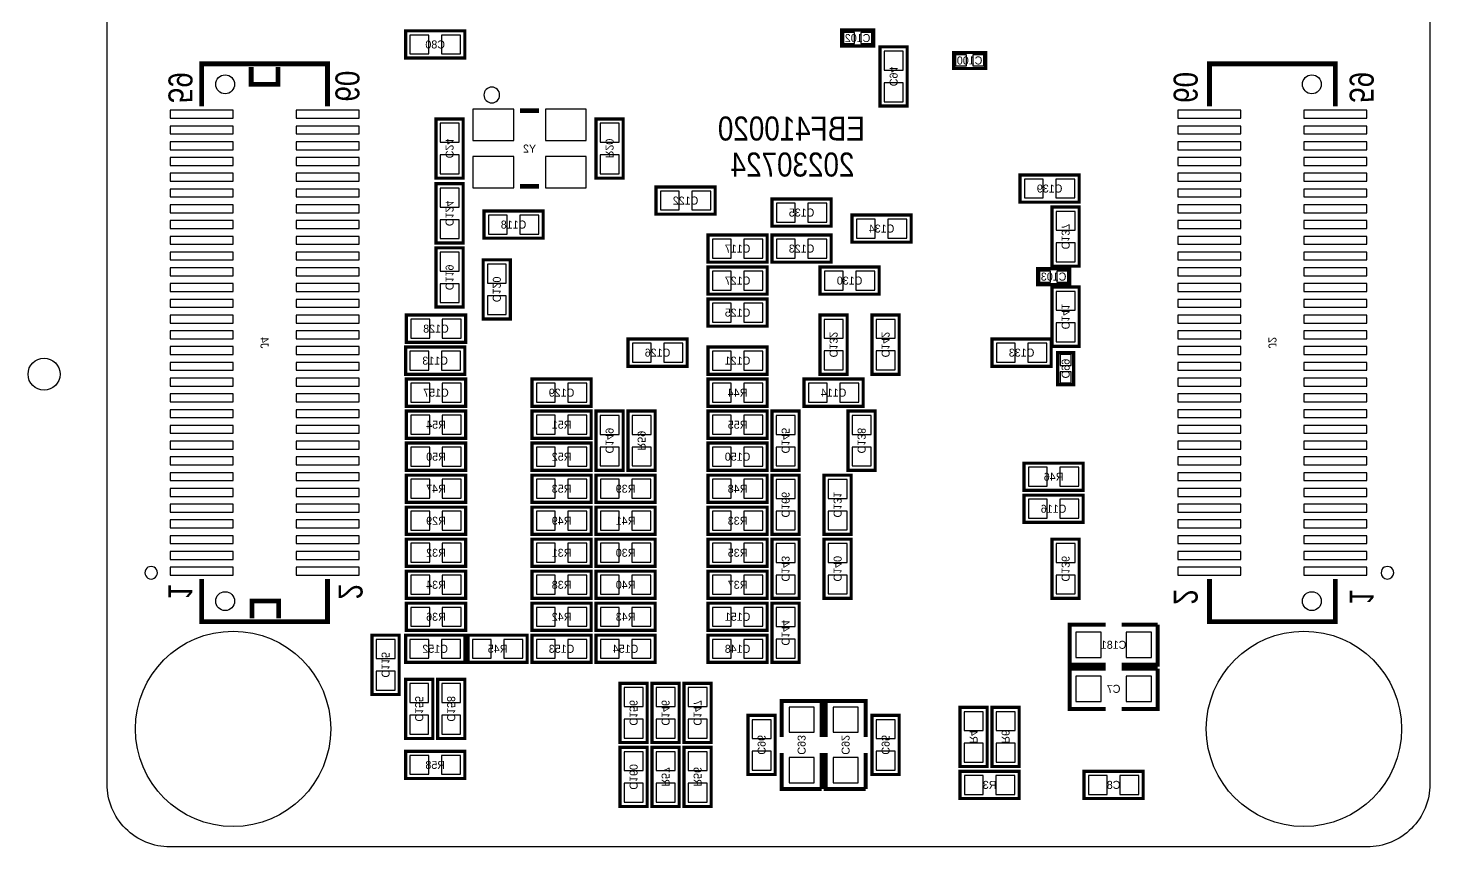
# Model space of a CAD drawing. Extents: x 2.5 to 91.5, y 4 to 102.5.
# Drawn here: x 2.49 to 47, y 4 to 29.98 of the extents above; entities that cross this region are included whole.
import ezdxf
from ezdxf.enums import TextEntityAlignment as Align

# ---------------------------------------------------------------- set-up
doc = ezdxf.new("R2010")
doc.units = 0
for name, color, linetype in [('BG_OUTLINE', 92, 'CONTINUOUS'), ('BG_SILKSCREEN_BOTTOM', 52, 'CONTINUOUS'), ('PG_SILKSCREEN_BOTTOM', 150, 'CONTINUOUS'), ('PIN_BOTTOM', 253, 'CONTINUOUS'), ('RD_SILKSCREEN_BOTTOM', 150, 'CONTINUOUS')]:
    doc.layers.add(name, color=color, linetype=linetype)

msp = doc.modelspace()

# ---------------------------------------------------------------- linework, layer by layer
at = {"layer": 'BG_OUTLINE'}
msp.add_lwpolyline([(4.99999, 5.999988), (4.99999, 57.999884, -0.414214), (6.999986, 59.99988), (44.99991, 59.99988, -0.414214), (46.999906, 57.999884), (46.999906, 5.999988, -0.414214), (44.99991, 3.999992), (6.999986, 3.999992, -0.414214)], format="xyb", close=True, dxfattribs=at)
at = {"layer": 'PG_SILKSCREEN_BOTTOM'}
for points, const_width in [([(16.3576, 29.8958), (14.478, 29.8958), (14.478, 29.0322), (16.3576, 29.0322), (16.3576, 29.8958)], 0.1016), ([(29.337, 29.4132), (28.321, 29.4132), (28.321, 29.9212), (29.337, 29.9212), (29.337, 29.4132)], 0.1016), ([(29.5402, 29.3878), (29.5402, 27.5082), (30.4038, 27.5082), (30.4038, 29.3878), (29.5402, 29.3878)], 0.1016), ([(31.877, 29.21), (32.893, 29.21), (32.893, 28.702), (31.877, 28.702), (31.877, 29.21)], 0.1016), ([(11.999976, 27.49997), (11.999976, 28.849955), (7.999984, 28.849955), (7.999984, 27.49997)], 0.150012), ([(10.424973, 28.749955), (10.424973, 28.199969), (9.574987, 28.199969), (9.574987, 28.749955)], 0.150012), ([(39.99992, 27.49997), (39.99992, 28.849955), (43.999912, 28.849955), (43.999912, 27.49997)], 0.150012), ([(16.3068, 25.2222), (16.3068, 27.1018), (15.4432, 27.1018), (15.4432, 25.2222), (16.3068, 25.2222)], 0.1016), ([(18.115001, 27.361998), (18.714999, 27.361998)], 0.150012), ([(20.5232, 27.1018), (20.5232, 25.2222), (21.3868, 25.2222), (21.3868, 27.1018), (20.5232, 27.1018)], 0.1016), ([(33.9852, 24.4602), (35.8648, 24.4602), (35.8648, 25.3238), (33.9852, 25.3238), (33.9852, 24.4602)], 0.1016), ([(15.4432, 25.0444), (15.4432, 23.1648), (16.3068, 23.1648), (16.3068, 25.0444), (15.4432, 25.0444)], 0.1016), ([(18.115001, 24.962002), (18.714999, 24.962002)], 0.150012), ([(22.4282, 24.0792), (24.3078, 24.0792), (24.3078, 24.9428), (22.4282, 24.9428), (22.4282, 24.0792)], 0.1016), ([(27.9908, 24.5618), (26.1112, 24.5618), (26.1112, 23.6982), (27.9908, 23.6982), (27.9908, 24.5618)], 0.1016), ([(16.9672, 23.3172), (18.8468, 23.3172), (18.8468, 24.1808), (16.9672, 24.1808), (16.9672, 23.3172)], 0.1016), ([(28.6512, 23.1902), (30.5308, 23.1902), (30.5308, 24.0538), (28.6512, 24.0538), (28.6512, 23.1902)], 0.1016), ([(35.8648, 22.4282), (35.8648, 24.3078), (35.0012, 24.3078), (35.0012, 22.4282), (35.8648, 22.4282)], 0.1016), ([(24.0792, 22.5552), (25.9588, 22.5552), (25.9588, 23.4188), (24.0792, 23.4188), (24.0792, 22.5552)], 0.1016), ([(27.9908, 23.4188), (26.1112, 23.4188), (26.1112, 22.5552), (27.9908, 22.5552), (27.9908, 23.4188)], 0.1016), ([(15.4432, 23.0124), (15.4432, 21.1328), (16.3068, 21.1328), (16.3068, 23.0124), (15.4432, 23.0124)], 0.1016), ([(16.9418, 22.6314), (16.9418, 20.7518), (17.8054, 20.7518), (17.8054, 22.6314), (16.9418, 22.6314)], 0.1016), ([(24.0792, 21.5392), (25.9588, 21.5392), (25.9588, 22.4028), (24.0792, 22.4028), (24.0792, 21.5392)], 0.1016), ([(29.5148, 22.4028), (27.6352, 22.4028), (27.6352, 21.5392), (29.5148, 21.5392), (29.5148, 22.4028)], 0.1016), ([(35.56, 21.844), (34.544, 21.844), (34.544, 22.352), (35.56, 22.352), (35.56, 21.844)], 0.1016), ([(35.0012, 21.7678), (35.0012, 19.8882), (35.8648, 19.8882), (35.8648, 21.7678), (35.0012, 21.7678)], 0.1016), ([(24.0792, 20.5232), (25.9588, 20.5232), (25.9588, 21.3868), (24.0792, 21.3868), (24.0792, 20.5232)], 0.1016), ([(16.383, 20.8788), (14.5034, 20.8788), (14.5034, 20.0152), (16.383, 20.0152), (16.383, 20.8788)], 0.1016), ([(27.6352, 20.8788), (27.6352, 18.9992), (28.4988, 18.9992), (28.4988, 20.8788), (27.6352, 20.8788)], 0.1016), ([(30.1498, 18.9992), (30.1498, 20.8788), (29.2862, 20.8788), (29.2862, 18.9992), (30.1498, 18.9992)], 0.1016), ([(21.5392, 19.2532), (23.4188, 19.2532), (23.4188, 20.1168), (21.5392, 20.1168), (21.5392, 19.2532)], 0.1016), ([(33.0962, 19.2532), (34.9758, 19.2532), (34.9758, 20.1168), (33.0962, 20.1168), (33.0962, 19.2532)], 0.1016), ([(16.3576, 19.8628), (14.478, 19.8628), (14.478, 18.9992), (16.3576, 18.9992), (16.3576, 19.8628)], 0.1016), ([(24.0792, 18.9992), (25.9588, 18.9992), (25.9588, 19.8628), (24.0792, 19.8628), (24.0792, 18.9992)], 0.1016), ([(35.179, 18.669), (35.179, 19.685), (35.687, 19.685), (35.687, 18.669), (35.179, 18.669)], 0.1016), ([(14.5034, 17.9832), (16.383, 17.9832), (16.383, 18.8468), (14.5034, 18.8468), (14.5034, 17.9832)], 0.1016), ([(18.4912, 17.9832), (20.3708, 17.9832), (20.3708, 18.8468), (18.4912, 18.8468), (18.4912, 17.9832)], 0.1016), ([(24.0792, 17.9832), (25.9588, 17.9832), (25.9588, 18.8468), (24.0792, 18.8468), (24.0792, 17.9832)], 0.1016), ([(27.1272, 17.9832), (29.0068, 17.9832), (29.0068, 18.8468), (27.1272, 18.8468), (27.1272, 17.9832)], 0.1016), ([(14.5034, 16.9672), (16.383, 16.9672), (16.383, 17.8308), (14.5034, 17.8308), (14.5034, 16.9672)], 0.1016), ([(20.3708, 17.8308), (18.4912, 17.8308), (18.4912, 16.9672), (20.3708, 16.9672), (20.3708, 17.8308)], 0.1016), ([(21.3868, 15.9512), (21.3868, 17.8308), (20.5232, 17.8308), (20.5232, 15.9512), (21.3868, 15.9512)], 0.1016), ([(21.5392, 17.8308), (21.5392, 15.9512), (22.4028, 15.9512), (22.4028, 17.8308), (21.5392, 17.8308)], 0.1016), ([(25.9588, 17.8308), (24.0792, 17.8308), (24.0792, 16.9672), (25.9588, 16.9672), (25.9588, 17.8308)], 0.1016), ([(26.9748, 15.9512), (26.9748, 17.8308), (26.1112, 17.8308), (26.1112, 15.9512), (26.9748, 15.9512)], 0.1016), ([(29.3878, 15.9512), (29.3878, 17.8308), (28.5242, 17.8308), (28.5242, 15.9512), (29.3878, 15.9512)], 0.1016), ([(14.5034, 15.9512), (16.383, 15.9512), (16.383, 16.8148), (14.5034, 16.8148), (14.5034, 15.9512)], 0.1016), ([(20.3708, 16.8148), (18.4912, 16.8148), (18.4912, 15.9512), (20.3708, 15.9512), (20.3708, 16.8148)], 0.1016), ([(25.9588, 16.8148), (24.0792, 16.8148), (24.0792, 15.9512), (25.9588, 15.9512), (25.9588, 16.8148)], 0.1016), ([(34.1122, 15.3162), (35.9918, 15.3162), (35.9918, 16.1798), (34.1122, 16.1798), (34.1122, 15.3162)], 0.1016), ([(14.5034, 14.9352), (16.383, 14.9352), (16.383, 15.7988), (14.5034, 15.7988), (14.5034, 14.9352)], 0.1016), ([(20.3708, 15.7988), (18.4912, 15.7988), (18.4912, 14.9352), (20.3708, 14.9352), (20.3708, 15.7988)], 0.1016), ([(20.5232, 14.9352), (22.4028, 14.9352), (22.4028, 15.7988), (20.5232, 15.7988), (20.5232, 14.9352)], 0.1016), ([(25.9588, 15.7988), (24.0792, 15.7988), (24.0792, 14.9352), (25.9588, 14.9352), (25.9588, 15.7988)], 0.1016), ([(26.9748, 13.9192), (26.9748, 15.7988), (26.1112, 15.7988), (26.1112, 13.9192), (26.9748, 13.9192)], 0.1016), ([(28.6258, 13.9192), (28.6258, 15.7988), (27.7622, 15.7988), (27.7622, 13.9192), (28.6258, 13.9192)], 0.1016), ([(34.1122, 14.3002), (35.9918, 14.3002), (35.9918, 15.1638), (34.1122, 15.1638), (34.1122, 14.3002)], 0.1016), ([(14.5034, 13.9192), (16.383, 13.9192), (16.383, 14.7828), (14.5034, 14.7828), (14.5034, 13.9192)], 0.1016), ([(20.3708, 14.7828), (18.4912, 14.7828), (18.4912, 13.9192), (20.3708, 13.9192), (20.3708, 14.7828)], 0.1016), ([(20.5232, 13.9192), (22.4028, 13.9192), (22.4028, 14.7828), (20.5232, 14.7828), (20.5232, 13.9192)], 0.1016), ([(25.9588, 14.7828), (24.0792, 14.7828), (24.0792, 13.9192), (25.9588, 13.9192), (25.9588, 14.7828)], 0.1016), ([(14.5034, 12.9032), (16.383, 12.9032), (16.383, 13.7668), (14.5034, 13.7668), (14.5034, 12.9032)], 0.1016), ([(20.3708, 13.7668), (18.4912, 13.7668), (18.4912, 12.9032), (20.3708, 12.9032), (20.3708, 13.7668)], 0.1016), ([(20.5232, 12.9032), (22.4028, 12.9032), (22.4028, 13.7668), (20.5232, 13.7668), (20.5232, 12.9032)], 0.1016), ([(25.9588, 13.7668), (24.0792, 13.7668), (24.0792, 12.9032), (25.9588, 12.9032), (25.9588, 13.7668)], 0.1016), ([(26.1112, 13.7668), (26.1112, 11.8872), (26.9748, 11.8872), (26.9748, 13.7668), (26.1112, 13.7668)], 0.1016), ([(28.6258, 11.8872), (28.6258, 13.7668), (27.7622, 13.7668), (27.7622, 11.8872), (28.6258, 11.8872)], 0.1016), ([(35.8648, 11.8872), (35.8648, 13.7668), (35.0012, 13.7668), (35.0012, 11.8872), (35.8648, 11.8872)], 0.1016), ([(11.999976, 12.49995), (11.999976, 11.149965), (7.999984, 11.149965), (7.999984, 12.49995)], 0.150012), ([(14.5034, 11.8872), (16.383, 11.8872), (16.383, 12.7508), (14.5034, 12.7508), (14.5034, 11.8872)], 0.1016), ([(20.3708, 12.7508), (18.4912, 12.7508), (18.4912, 11.8872), (20.3708, 11.8872), (20.3708, 12.7508)], 0.1016), ([(20.5232, 11.8872), (22.4028, 11.8872), (22.4028, 12.7508), (20.5232, 12.7508), (20.5232, 11.8872)], 0.1016), ([(25.9588, 12.7508), (24.0792, 12.7508), (24.0792, 11.8872), (25.9588, 11.8872), (25.9588, 12.7508)], 0.1016), ([(39.99992, 12.49995), (39.99992, 11.149965), (43.999912, 11.149965), (43.999912, 12.49995)], 0.150012), ([(10.449992, 11.249965), (10.449992, 11.799951), (9.599981, 11.799951), (9.599981, 11.249965)], 0.150012), ([(14.5034, 10.8712), (16.383, 10.8712), (16.383, 11.7348), (14.5034, 11.7348), (14.5034, 10.8712)], 0.1016), ([(20.3708, 11.7348), (18.4912, 11.7348), (18.4912, 10.8712), (20.3708, 10.8712), (20.3708, 11.7348)], 0.1016), ([(20.5232, 10.8712), (22.4028, 10.8712), (22.4028, 11.7348), (20.5232, 11.7348), (20.5232, 10.8712)], 0.1016), ([(25.9588, 11.7348), (24.0792, 11.7348), (24.0792, 10.8712), (25.9588, 10.8712), (25.9588, 11.7348)], 0.1016), ([(26.1112, 11.7348), (26.1112, 9.8552), (26.9748, 9.8552), (26.9748, 11.7348), (26.1112, 11.7348)], 0.1016), ([(13.4112, 10.7188), (13.4112, 8.8392), (14.2748, 8.8392), (14.2748, 10.7188), (13.4112, 10.7188)], 0.1016), ([(14.478, 9.8552), (16.3576, 9.8552), (16.3576, 10.7188), (14.478, 10.7188), (14.478, 9.8552)], 0.1016), ([(16.4592, 9.8552), (18.3388, 9.8552), (18.3388, 10.7188), (16.4592, 10.7188), (16.4592, 9.8552)], 0.1016), ([(20.3708, 10.7188), (18.4912, 10.7188), (18.4912, 9.8552), (20.3708, 9.8552), (20.3708, 10.7188)], 0.1016), ([(20.5232, 9.8552), (22.4028, 9.8552), (22.4028, 10.7188), (20.5232, 10.7188), (20.5232, 9.8552)], 0.1016), ([(25.9588, 10.7188), (24.0792, 10.7188), (24.0792, 9.8552), (25.9588, 9.8552), (25.9588, 10.7188)], 0.1016), ([(36.703, 11.049), (35.56, 11.049), (35.56, 9.779), (36.703, 9.779)], 0.127), ([(37.211, 9.779), (38.354, 9.779), (38.354, 11.049)], 0.127), ([(38.354, 11.049), (37.211, 11.049)], 0.127), ([(14.478, 9.3218), (14.478, 7.4422), (15.3416, 7.4422), (15.3416, 9.3218), (14.478, 9.3218)], 0.1016), ([(15.494, 9.3218), (15.494, 7.4422), (16.3576, 7.4422), (16.3576, 9.3218), (15.494, 9.3218)], 0.1016), ([(36.703, 9.652), (35.56, 9.652), (35.56, 8.382), (36.703, 8.382)], 0.127), ([(37.211, 8.382), (38.354, 8.382), (38.354, 9.652)], 0.127), ([(38.354, 9.652), (37.211, 9.652)], 0.127), ([(21.2852, 9.1948), (21.2852, 7.3152), (22.1488, 7.3152), (22.1488, 9.1948), (21.2852, 9.1948)], 0.1016), ([(22.3012, 9.1948), (22.3012, 7.3152), (23.1648, 7.3152), (23.1648, 9.1948), (22.3012, 9.1948)], 0.1016), ([(23.3172, 9.1948), (23.3172, 7.3152), (24.1808, 7.3152), (24.1808, 9.1948), (23.3172, 9.1948)], 0.1016), ([(27.686, 7.493), (27.686, 8.636), (26.416, 8.636), (26.416, 7.493)], 0.127), ([(29.083, 7.493), (29.083, 8.636), (27.813, 8.636), (27.813, 7.493)], 0.127), ([(32.0802, 8.4328), (32.0802, 6.5532), (32.9438, 6.5532), (32.9438, 8.4328), (32.0802, 8.4328)], 0.1016), ([(33.9598, 6.5532), (33.9598, 8.4328), (33.0962, 8.4328), (33.0962, 6.5532), (33.9598, 6.5532)], 0.1016), ([(26.2128, 6.2992), (26.2128, 8.1788), (25.3492, 8.1788), (25.3492, 6.2992), (26.2128, 6.2992)], 0.1016), ([(30.1498, 6.2992), (30.1498, 8.1788), (29.2862, 8.1788), (29.2862, 6.2992), (30.1498, 6.2992)], 0.1016), ([(22.1488, 5.2832), (22.1488, 7.1628), (21.2852, 7.1628), (21.2852, 5.2832), (22.1488, 5.2832)], 0.1016), ([(23.1648, 5.2832), (23.1648, 7.1628), (22.3012, 7.1628), (22.3012, 5.2832), (23.1648, 5.2832)], 0.1016), ([(23.3172, 7.1628), (23.3172, 5.2832), (24.1808, 5.2832), (24.1808, 7.1628), (23.3172, 7.1628)], 0.1016), ([(16.3576, 7.0358), (14.478, 7.0358), (14.478, 6.1722), (16.3576, 6.1722), (16.3576, 7.0358)], 0.1016), ([(26.416, 6.985), (26.416, 5.842), (27.686, 5.842)], 0.127), ([(27.686, 5.842), (27.686, 6.985)], 0.127), ([(27.813, 6.985), (27.813, 5.842), (29.083, 5.842)], 0.127), ([(29.083, 5.842), (29.083, 6.985)], 0.127), ([(33.9598, 6.4008), (32.0802, 6.4008), (32.0802, 5.5372), (33.9598, 5.5372), (33.9598, 6.4008)], 0.1016), ([(37.8968, 6.4008), (36.0172, 6.4008), (36.0172, 5.5372), (37.8968, 5.5372), (37.8968, 6.4008)], 0.1016)]:
    msp.add_lwpolyline(points, dxfattribs=dict(at, const_width=const_width))
for points in [[(17.464989, 27.861997, 1), (16.965011, 27.862003, 1)], [(6.599961, 12.699949, 1), (6.199999, 12.699971, 1)], [(45.849921, 12.699949, 1), (45.449911, 12.699971, 1)]]:
    msp.add_lwpolyline(points, format="xyb", close=True, dxfattribs=at)
at = {"layer": 'PIN_BOTTOM'}
for points in [[(28.728924, 29.492194), (28.728924, 29.842206), (28.378912, 29.842206), (28.378912, 29.492194)], [(29.279088, 29.492194), (29.279088, 29.842206), (28.929076, 29.842206), (28.929076, 29.492194)], [(15.217623, 29.164305), (15.217623, 29.763695), (14.618233, 29.763695), (14.618233, 29.164305)], [(16.217367, 29.164305), (16.217367, 29.763695), (15.617977, 29.763695), (15.617977, 29.164305)], [(30.271695, 29.247567), (29.672305, 29.247567), (29.672305, 28.648177), (30.271695, 28.648177)], [(31.934912, 29.131006), (31.934912, 28.780994), (32.284924, 28.780994), (32.284924, 29.131006)], [(32.485076, 29.131006), (32.485076, 28.780994), (32.835088, 28.780994), (32.835088, 29.131006)], [(30.271695, 28.247823), (29.672305, 28.247823), (29.672305, 27.648433), (30.271695, 27.648433)], [(6.999986, 27.124952), (8.999982, 27.124952), (8.999982, 27.374964), (6.999986, 27.374964)], [(10.999978, 27.124952), (12.999974, 27.124952), (12.999974, 27.374964), (10.999978, 27.374964)], [(16.614991, 27.41201), (16.614991, 26.412012), (17.914988, 26.412012), (17.914988, 27.41201)], [(18.915012, 27.41201), (18.915012, 26.412012), (20.215009, 26.412012), (20.215009, 27.41201)], [(40.999918, 27.374964), (38.999922, 27.374964), (38.999922, 27.124952), (40.999918, 27.124952)], [(44.99991, 27.374964), (42.999914, 27.374964), (42.999914, 27.124952), (44.99991, 27.124952)], [(6.999986, 26.624953), (8.999982, 26.624953), (8.999982, 26.874965), (6.999986, 26.874965)], [(10.999978, 26.624953), (12.999974, 26.624953), (12.999974, 26.874965), (10.999978, 26.874965)], [(15.575305, 26.362177), (16.174695, 26.362177), (16.174695, 26.961567), (15.575305, 26.961567)], [(21.254695, 26.961567), (20.655305, 26.961567), (20.655305, 26.362177), (21.254695, 26.362177)], [(40.999918, 26.874965), (38.999922, 26.874965), (38.999922, 26.624953), (40.999918, 26.624953)], [(44.99991, 26.874965), (42.999914, 26.874965), (42.999914, 26.624953), (44.99991, 26.624953)], [(6.999986, 26.124954), (8.999982, 26.124954), (8.999982, 26.374966), (6.999986, 26.374966)], [(10.999978, 26.124954), (12.999974, 26.124954), (12.999974, 26.374966), (10.999978, 26.374966)], [(40.999918, 26.374966), (38.999922, 26.374966), (38.999922, 26.124954), (40.999918, 26.124954)], [(44.99991, 26.374966), (42.999914, 26.374966), (42.999914, 26.124954), (44.99991, 26.124954)], [(6.999986, 25.624955), (8.999982, 25.624955), (8.999982, 25.874967), (6.999986, 25.874967)], [(10.999978, 25.624955), (12.999974, 25.624955), (12.999974, 25.874967), (10.999978, 25.874967)], [(15.575305, 25.362433), (16.174695, 25.362433), (16.174695, 25.961823), (15.575305, 25.961823)], [(16.614991, 25.911988), (16.614991, 24.91199), (17.914988, 24.91199), (17.914988, 25.911988)], [(18.915012, 25.911988), (18.915012, 24.91199), (20.215009, 24.91199), (20.215009, 25.911988)], [(21.254695, 25.961823), (20.655305, 25.961823), (20.655305, 25.362433), (21.254695, 25.362433)], [(40.999918, 25.874967), (38.999922, 25.874967), (38.999922, 25.624955), (40.999918, 25.624955)], [(44.99991, 25.874967), (42.999914, 25.874967), (42.999914, 25.624955), (44.99991, 25.624955)], [(6.999986, 25.124956), (8.999982, 25.124956), (8.999982, 25.374968), (6.999986, 25.374968)], [(10.999978, 25.124956), (12.999974, 25.124956), (12.999974, 25.374968), (10.999978, 25.374968)], [(40.999918, 25.374968), (38.999922, 25.374968), (38.999922, 25.124956), (40.999918, 25.124956)], [(44.99991, 25.374968), (42.999914, 25.374968), (42.999914, 25.124956), (44.99991, 25.124956)], [(34.125433, 25.191695), (34.125433, 24.592305), (34.724823, 24.592305), (34.724823, 25.191695)], [(35.125177, 25.191695), (35.125177, 24.592305), (35.724567, 24.592305), (35.724567, 25.191695)], [(6.999986, 24.624957), (8.999982, 24.624957), (8.999982, 24.874969), (6.999986, 24.874969)], [(10.999978, 24.624957), (12.999974, 24.624957), (12.999974, 24.874969), (10.999978, 24.874969)], [(16.174695, 24.904167), (15.575305, 24.904167), (15.575305, 24.304777), (16.174695, 24.304777)], [(22.568433, 24.810695), (22.568433, 24.211305), (23.167823, 24.211305), (23.167823, 24.810695)], [(23.568177, 24.810695), (23.568177, 24.211305), (24.167567, 24.211305), (24.167567, 24.810695)], [(40.999918, 24.874969), (38.999922, 24.874969), (38.999922, 24.624957), (40.999918, 24.624957)], [(44.99991, 24.874969), (42.999914, 24.874969), (42.999914, 24.624957), (44.99991, 24.624957)], [(6.999986, 24.124958), (8.999982, 24.124958), (8.999982, 24.37497), (6.999986, 24.37497)], [(10.999978, 24.124958), (12.999974, 24.124958), (12.999974, 24.37497), (10.999978, 24.37497)], [(17.107433, 24.048695), (17.107433, 23.449305), (17.706823, 23.449305), (17.706823, 24.048695)], [(18.107177, 24.048695), (18.107177, 23.449305), (18.706567, 23.449305), (18.706567, 24.048695)], [(26.850823, 23.830305), (26.850823, 24.429695), (26.251433, 24.429695), (26.251433, 23.830305)], [(27.850567, 23.830305), (27.850567, 24.429695), (27.251177, 24.429695), (27.251177, 23.830305)], [(35.133305, 23.568177), (35.732695, 23.568177), (35.732695, 24.167567), (35.133305, 24.167567)], [(40.999918, 24.37497), (38.999922, 24.37497), (38.999922, 24.124958), (40.999918, 24.124958)], [(44.99991, 24.37497), (42.999914, 24.37497), (42.999914, 24.124958), (44.99991, 24.124958)], [(6.999986, 23.624959), (8.999982, 23.624959), (8.999982, 23.874971), (6.999986, 23.874971)], [(10.999978, 23.624959), (12.999974, 23.624959), (12.999974, 23.874971), (10.999978, 23.874971)], [(16.174695, 23.904423), (15.575305, 23.904423), (15.575305, 23.305033), (16.174695, 23.305033)], [(28.791433, 23.921695), (28.791433, 23.322305), (29.390823, 23.322305), (29.390823, 23.921695)], [(29.791177, 23.921695), (29.791177, 23.322305), (30.390567, 23.322305), (30.390567, 23.921695)], [(40.999918, 23.874971), (38.999922, 23.874971), (38.999922, 23.624959), (40.999918, 23.624959)], [(44.99991, 23.874971), (42.999914, 23.874971), (42.999914, 23.624959), (44.99991, 23.624959)], [(6.999986, 23.12496), (8.999982, 23.12496), (8.999982, 23.374972), (6.999986, 23.374972)], [(10.999978, 23.12496), (12.999974, 23.12496), (12.999974, 23.374972), (10.999978, 23.374972)], [(24.219433, 23.286695), (24.219433, 22.687305), (24.818823, 22.687305), (24.818823, 23.286695)], [(25.219177, 23.286695), (25.219177, 22.687305), (25.818567, 22.687305), (25.818567, 23.286695)], [(26.850823, 22.687305), (26.850823, 23.286695), (26.251433, 23.286695), (26.251433, 22.687305)], [(27.850567, 22.687305), (27.850567, 23.286695), (27.251177, 23.286695), (27.251177, 22.687305)], [(35.133305, 22.568433), (35.732695, 22.568433), (35.732695, 23.167823), (35.133305, 23.167823)], [(40.999918, 23.374972), (38.999922, 23.374972), (38.999922, 23.12496), (40.999918, 23.12496)], [(44.99991, 23.374972), (42.999914, 23.374972), (42.999914, 23.12496), (44.99991, 23.12496)], [(6.999986, 22.624961), (8.999982, 22.624961), (8.999982, 22.874973), (6.999986, 22.874973)], [(10.999978, 22.624961), (12.999974, 22.624961), (12.999974, 22.874973), (10.999978, 22.874973)], [(16.174695, 22.872167), (15.575305, 22.872167), (15.575305, 22.272777), (16.174695, 22.272777)], [(40.999918, 22.874973), (38.999922, 22.874973), (38.999922, 22.624961), (40.999918, 22.624961)], [(44.99991, 22.874973), (42.999914, 22.874973), (42.999914, 22.624961), (44.99991, 22.624961)], [(6.999986, 22.124962), (8.999982, 22.124962), (8.999982, 22.374974), (6.999986, 22.374974)], [(10.999978, 22.124962), (12.999974, 22.124962), (12.999974, 22.374974), (10.999978, 22.374974)], [(17.673295, 22.491167), (17.073905, 22.491167), (17.073905, 21.891777), (17.673295, 21.891777)], [(24.219433, 22.270695), (24.219433, 21.671305), (24.818823, 21.671305), (24.818823, 22.270695)], [(25.219177, 22.270695), (25.219177, 21.671305), (25.818567, 21.671305), (25.818567, 22.270695)], [(28.374823, 21.671305), (28.374823, 22.270695), (27.775433, 22.270695), (27.775433, 21.671305)], [(29.374567, 21.671305), (29.374567, 22.270695), (28.775177, 22.270695), (28.775177, 21.671305)], [(34.951924, 21.922994), (34.951924, 22.273006), (34.601912, 22.273006), (34.601912, 21.922994)], [(35.502088, 21.922994), (35.502088, 22.273006), (35.152076, 22.273006), (35.152076, 21.922994)], [(40.999918, 22.374974), (38.999922, 22.374974), (38.999922, 22.124962), (40.999918, 22.124962)], [(44.99991, 22.374974), (42.999914, 22.374974), (42.999914, 22.124962), (44.99991, 22.124962)], [(6.999986, 21.624963), (8.999982, 21.624963), (8.999982, 21.874975), (6.999986, 21.874975)], [(10.999978, 21.624963), (12.999974, 21.624963), (12.999974, 21.874975), (10.999978, 21.874975)], [(16.174695, 21.872423), (15.575305, 21.872423), (15.575305, 21.273033), (16.174695, 21.273033)], [(40.999918, 21.874975), (38.999922, 21.874975), (38.999922, 21.624963), (40.999918, 21.624963)], [(44.99991, 21.874975), (42.999914, 21.874975), (42.999914, 21.624963), (44.99991, 21.624963)], [(6.999986, 21.124964), (8.999982, 21.124964), (8.999982, 21.374976), (6.999986, 21.374976)], [(10.999978, 21.124964), (12.999974, 21.124964), (12.999974, 21.374976), (10.999978, 21.374976)], [(17.673295, 21.491423), (17.073905, 21.491423), (17.073905, 20.892033), (17.673295, 20.892033)], [(35.732695, 21.627567), (35.133305, 21.627567), (35.133305, 21.028177), (35.732695, 21.028177)], [(40.999918, 21.374976), (38.999922, 21.374976), (38.999922, 21.124964), (40.999918, 21.124964)], [(44.99991, 21.374976), (42.999914, 21.374976), (42.999914, 21.124964), (44.99991, 21.124964)], [(24.219433, 21.254695), (24.219433, 20.655305), (24.818823, 20.655305), (24.818823, 21.254695)], [(25.219177, 21.254695), (25.219177, 20.655305), (25.818567, 20.655305), (25.818567, 21.254695)], [(6.999986, 20.624965), (8.999982, 20.624965), (8.999982, 20.874977), (6.999986, 20.874977)], [(10.999978, 20.624965), (12.999974, 20.624965), (12.999974, 20.874977), (10.999978, 20.874977)], [(15.243023, 20.147305), (15.243023, 20.746695), (14.643633, 20.746695), (14.643633, 20.147305)], [(16.242767, 20.147305), (16.242767, 20.746695), (15.643377, 20.746695), (15.643377, 20.147305)], [(28.366695, 20.738567), (27.767305, 20.738567), (27.767305, 20.139177), (28.366695, 20.139177)], [(29.418305, 20.139177), (30.017695, 20.139177), (30.017695, 20.738567), (29.418305, 20.738567)], [(35.732695, 20.627823), (35.133305, 20.627823), (35.133305, 20.028433), (35.732695, 20.028433)], [(40.999918, 20.874977), (38.999922, 20.874977), (38.999922, 20.624965), (40.999918, 20.624965)], [(44.99991, 20.874977), (42.999914, 20.874977), (42.999914, 20.624965), (44.99991, 20.624965)], [(6.999986, 20.124966), (8.999982, 20.124966), (8.999982, 20.374978), (6.999986, 20.374978)], [(10.999978, 20.124966), (12.999974, 20.124966), (12.999974, 20.374978), (10.999978, 20.374978)], [(40.999918, 20.374978), (38.999922, 20.374978), (38.999922, 20.124966), (40.999918, 20.124966)], [(44.99991, 20.374978), (42.999914, 20.374978), (42.999914, 20.124966), (44.99991, 20.124966)], [(6.999986, 19.624942), (8.999982, 19.624942), (8.999982, 19.874954), (6.999986, 19.874954)], [(10.999978, 19.624942), (12.999974, 19.624942), (12.999974, 19.874954), (10.999978, 19.874954)], [(15.217623, 19.131305), (15.217623, 19.730695), (14.618233, 19.730695), (14.618233, 19.131305)], [(16.217367, 19.131305), (16.217367, 19.730695), (15.617977, 19.730695), (15.617977, 19.131305)], [(21.679433, 19.984695), (21.679433, 19.385305), (22.278823, 19.385305), (22.278823, 19.984695)], [(22.679177, 19.984695), (22.679177, 19.385305), (23.278567, 19.385305), (23.278567, 19.984695)], [(24.219433, 19.730695), (24.219433, 19.131305), (24.818823, 19.131305), (24.818823, 19.730695)], [(25.219177, 19.730695), (25.219177, 19.131305), (25.818567, 19.131305), (25.818567, 19.730695)], [(28.366695, 19.738823), (27.767305, 19.738823), (27.767305, 19.139433), (28.366695, 19.139433)], [(29.418305, 19.139433), (30.017695, 19.139433), (30.017695, 19.738823), (29.418305, 19.738823)], [(33.236433, 19.984695), (33.236433, 19.385305), (33.835823, 19.385305), (33.835823, 19.984695)], [(34.236177, 19.984695), (34.236177, 19.385305), (34.835567, 19.385305), (34.835567, 19.984695)], [(35.257994, 19.277076), (35.608006, 19.277076), (35.608006, 19.627088), (35.257994, 19.627088)], [(40.999918, 19.874954), (38.999922, 19.874954), (38.999922, 19.624942), (40.999918, 19.624942)], [(44.99991, 19.874954), (42.999914, 19.874954), (42.999914, 19.624942), (44.99991, 19.624942)], [(6.999986, 19.124943), (8.999982, 19.124943), (8.999982, 19.374955), (6.999986, 19.374955)], [(10.999978, 19.124943), (12.999974, 19.124943), (12.999974, 19.374955), (10.999978, 19.374955)], [(40.999918, 19.374955), (38.999922, 19.374955), (38.999922, 19.124943), (40.999918, 19.124943)], [(44.99991, 19.374955), (42.999914, 19.374955), (42.999914, 19.124943), (44.99991, 19.124943)], [(6.999986, 18.624944), (8.999982, 18.624944), (8.999982, 18.874956), (6.999986, 18.874956)], [(10.999978, 18.624944), (12.999974, 18.624944), (12.999974, 18.874956), (10.999978, 18.874956)], [(14.643633, 18.714695), (14.643633, 18.115305), (15.243023, 18.115305), (15.243023, 18.714695)], [(15.643377, 18.714695), (15.643377, 18.115305), (16.242767, 18.115305), (16.242767, 18.714695)], [(18.631433, 18.714695), (18.631433, 18.115305), (19.230823, 18.115305), (19.230823, 18.714695)], [(19.631177, 18.714695), (19.631177, 18.115305), (20.230567, 18.115305), (20.230567, 18.714695)], [(24.219433, 18.714695), (24.219433, 18.115305), (24.818823, 18.115305), (24.818823, 18.714695)], [(25.219177, 18.714695), (25.219177, 18.115305), (25.818567, 18.115305), (25.818567, 18.714695)], [(27.267433, 18.714695), (27.267433, 18.115305), (27.866823, 18.115305), (27.866823, 18.714695)], [(28.267177, 18.714695), (28.267177, 18.115305), (28.866567, 18.115305), (28.866567, 18.714695)], [(35.257994, 18.726912), (35.608006, 18.726912), (35.608006, 19.076924), (35.257994, 19.076924)], [(40.999918, 18.874956), (38.999922, 18.874956), (38.999922, 18.624944), (40.999918, 18.624944)], [(44.99991, 18.874956), (42.999914, 18.874956), (42.999914, 18.624944), (44.99991, 18.624944)], [(6.999986, 18.124945), (8.999982, 18.124945), (8.999982, 18.374957), (6.999986, 18.374957)], [(10.999978, 18.124945), (12.999974, 18.124945), (12.999974, 18.374957), (10.999978, 18.374957)], [(40.999918, 18.374957), (38.999922, 18.374957), (38.999922, 18.124945), (40.999918, 18.124945)], [(44.99991, 18.374957), (42.999914, 18.374957), (42.999914, 18.124945), (44.99991, 18.124945)], [(6.999986, 17.624946), (8.999982, 17.624946), (8.999982, 17.874958), (6.999986, 17.874958)], [(10.999978, 17.624946), (12.999974, 17.624946), (12.999974, 17.874958), (10.999978, 17.874958)], [(40.999918, 17.874958), (38.999922, 17.874958), (38.999922, 17.624946), (40.999918, 17.624946)], [(44.99991, 17.874958), (42.999914, 17.874958), (42.999914, 17.624946), (44.99991, 17.624946)], [(6.999986, 17.124947), (8.999982, 17.124947), (8.999982, 17.374959), (6.999986, 17.374959)], [(10.999978, 17.124947), (12.999974, 17.124947), (12.999974, 17.374959), (10.999978, 17.374959)], [(14.643633, 17.698695), (14.643633, 17.099305), (15.243023, 17.099305), (15.243023, 17.698695)], [(15.643377, 17.698695), (15.643377, 17.099305), (16.242767, 17.099305), (16.242767, 17.698695)], [(19.230823, 17.099305), (19.230823, 17.698695), (18.631433, 17.698695), (18.631433, 17.099305)], [(20.230567, 17.099305), (20.230567, 17.698695), (19.631177, 17.698695), (19.631177, 17.099305)], [(20.655305, 17.091177), (21.254695, 17.091177), (21.254695, 17.690567), (20.655305, 17.690567)], [(22.270695, 17.690567), (21.671305, 17.690567), (21.671305, 17.091177), (22.270695, 17.091177)], [(24.818823, 17.099305), (24.818823, 17.698695), (24.219433, 17.698695), (24.219433, 17.099305)], [(25.818567, 17.099305), (25.818567, 17.698695), (25.219177, 17.698695), (25.219177, 17.099305)], [(26.243305, 17.091177), (26.842695, 17.091177), (26.842695, 17.690567), (26.243305, 17.690567)], [(28.656305, 17.091177), (29.255695, 17.091177), (29.255695, 17.690567), (28.656305, 17.690567)], [(40.999918, 17.374959), (38.999922, 17.374959), (38.999922, 17.124947), (40.999918, 17.124947)], [(44.99991, 17.374959), (42.999914, 17.374959), (42.999914, 17.124947), (44.99991, 17.124947)], [(6.999986, 16.624948), (8.999982, 16.624948), (8.999982, 16.87496), (6.999986, 16.87496)], [(10.999978, 16.624948), (12.999974, 16.624948), (12.999974, 16.87496), (10.999978, 16.87496)], [(14.643633, 16.682695), (14.643633, 16.083305), (15.243023, 16.083305), (15.243023, 16.682695)], [(15.643377, 16.682695), (15.643377, 16.083305), (16.242767, 16.083305), (16.242767, 16.682695)], [(19.230823, 16.083305), (19.230823, 16.682695), (18.631433, 16.682695), (18.631433, 16.083305)], [(20.230567, 16.083305), (20.230567, 16.682695), (19.631177, 16.682695), (19.631177, 16.083305)], [(20.655305, 16.091433), (21.254695, 16.091433), (21.254695, 16.690823), (20.655305, 16.690823)], [(22.270695, 16.690823), (21.671305, 16.690823), (21.671305, 16.091433), (22.270695, 16.091433)], [(24.818823, 16.083305), (24.818823, 16.682695), (24.219433, 16.682695), (24.219433, 16.083305)], [(25.818567, 16.083305), (25.818567, 16.682695), (25.219177, 16.682695), (25.219177, 16.083305)], [(26.243305, 16.091433), (26.842695, 16.091433), (26.842695, 16.690823), (26.243305, 16.690823)], [(28.656305, 16.091433), (29.255695, 16.091433), (29.255695, 16.690823), (28.656305, 16.690823)], [(40.999918, 16.87496), (38.999922, 16.87496), (38.999922, 16.624948), (40.999918, 16.624948)], [(44.99991, 16.87496), (42.999914, 16.87496), (42.999914, 16.624948), (44.99991, 16.624948)], [(6.999986, 16.124949), (8.999982, 16.124949), (8.999982, 16.374961), (6.999986, 16.374961)], [(10.999978, 16.124949), (12.999974, 16.124949), (12.999974, 16.374961), (10.999978, 16.374961)], [(34.252433, 16.047695), (34.252433, 15.448305), (34.851823, 15.448305), (34.851823, 16.047695)], [(35.252177, 16.047695), (35.252177, 15.448305), (35.851567, 15.448305), (35.851567, 16.047695)], [(40.999918, 16.374961), (38.999922, 16.374961), (38.999922, 16.124949), (40.999918, 16.124949)], [(44.99991, 16.374961), (42.999914, 16.374961), (42.999914, 16.124949), (44.99991, 16.124949)], [(6.999986, 15.62495), (8.999982, 15.62495), (8.999982, 15.874962), (6.999986, 15.874962)], [(10.999978, 15.62495), (12.999974, 15.62495), (12.999974, 15.874962), (10.999978, 15.874962)], [(14.643633, 15.666695), (14.643633, 15.067305), (15.243023, 15.067305), (15.243023, 15.666695)], [(15.643377, 15.666695), (15.643377, 15.067305), (16.242767, 15.067305), (16.242767, 15.666695)], [(19.230823, 15.067305), (19.230823, 15.666695), (18.631433, 15.666695), (18.631433, 15.067305)], [(20.230567, 15.067305), (20.230567, 15.666695), (19.631177, 15.666695), (19.631177, 15.067305)], [(20.663433, 15.666695), (20.663433, 15.067305), (21.262823, 15.067305), (21.262823, 15.666695)], [(21.663177, 15.666695), (21.663177, 15.067305), (22.262567, 15.067305), (22.262567, 15.666695)], [(24.818823, 15.067305), (24.818823, 15.666695), (24.219433, 15.666695), (24.219433, 15.067305)], [(25.818567, 15.067305), (25.818567, 15.666695), (25.219177, 15.666695), (25.219177, 15.067305)], [(26.243305, 15.059177), (26.842695, 15.059177), (26.842695, 15.658567), (26.243305, 15.658567)], [(27.894305, 15.059177), (28.493695, 15.059177), (28.493695, 15.658567), (27.894305, 15.658567)], [(40.999918, 15.874962), (38.999922, 15.874962), (38.999922, 15.62495), (40.999918, 15.62495)], [(44.99991, 15.874962), (42.999914, 15.874962), (42.999914, 15.62495), (44.99991, 15.62495)], [(6.999986, 15.124951), (8.999982, 15.124951), (8.999982, 15.374963), (6.999986, 15.374963)], [(10.999978, 15.124951), (12.999974, 15.124951), (12.999974, 15.374963), (10.999978, 15.374963)], [(40.999918, 15.374963), (38.999922, 15.374963), (38.999922, 15.124951), (40.999918, 15.124951)], [(44.99991, 15.374963), (42.999914, 15.374963), (42.999914, 15.124951), (44.99991, 15.124951)], [(6.999986, 14.624952), (8.999982, 14.624952), (8.999982, 14.874964), (6.999986, 14.874964)], [(10.999978, 14.624952), (12.999974, 14.624952), (12.999974, 14.874964), (10.999978, 14.874964)], [(34.252433, 15.031695), (34.252433, 14.432305), (34.851823, 14.432305), (34.851823, 15.031695)], [(35.252177, 15.031695), (35.252177, 14.432305), (35.851567, 14.432305), (35.851567, 15.031695)], [(40.999918, 14.874964), (38.999922, 14.874964), (38.999922, 14.624952), (40.999918, 14.624952)], [(44.99991, 14.874964), (42.999914, 14.874964), (42.999914, 14.624952), (44.99991, 14.624952)], [(6.999986, 14.124953), (8.999982, 14.124953), (8.999982, 14.374965), (6.999986, 14.374965)], [(10.999978, 14.124953), (12.999974, 14.124953), (12.999974, 14.374965), (10.999978, 14.374965)], [(14.643633, 14.650695), (14.643633, 14.051305), (15.243023, 14.051305), (15.243023, 14.650695)], [(15.643377, 14.650695), (15.643377, 14.051305), (16.242767, 14.051305), (16.242767, 14.650695)], [(19.230823, 14.051305), (19.230823, 14.650695), (18.631433, 14.650695), (18.631433, 14.051305)], [(20.230567, 14.051305), (20.230567, 14.650695), (19.631177, 14.650695), (19.631177, 14.051305)], [(20.663433, 14.650695), (20.663433, 14.051305), (21.262823, 14.051305), (21.262823, 14.650695)], [(21.663177, 14.650695), (21.663177, 14.051305), (22.262567, 14.051305), (22.262567, 14.650695)], [(24.818823, 14.051305), (24.818823, 14.650695), (24.219433, 14.650695), (24.219433, 14.051305)], [(25.818567, 14.051305), (25.818567, 14.650695), (25.219177, 14.650695), (25.219177, 14.051305)], [(26.243305, 14.059433), (26.842695, 14.059433), (26.842695, 14.658823), (26.243305, 14.658823)], [(27.894305, 14.059433), (28.493695, 14.059433), (28.493695, 14.658823), (27.894305, 14.658823)], [(40.999918, 14.374965), (38.999922, 14.374965), (38.999922, 14.124953), (40.999918, 14.124953)], [(44.99991, 14.374965), (42.999914, 14.374965), (42.999914, 14.124953), (44.99991, 14.124953)], [(6.999986, 13.624954), (8.999982, 13.624954), (8.999982, 13.874966), (6.999986, 13.874966)], [(10.999978, 13.624954), (12.999974, 13.624954), (12.999974, 13.874966), (10.999978, 13.874966)], [(40.999918, 13.874966), (38.999922, 13.874966), (38.999922, 13.624954), (40.999918, 13.624954)], [(44.99991, 13.874966), (42.999914, 13.874966), (42.999914, 13.624954), (44.99991, 13.624954)], [(6.999986, 13.124955), (8.999982, 13.124955), (8.999982, 13.374967), (6.999986, 13.374967)], [(10.999978, 13.124955), (12.999974, 13.124955), (12.999974, 13.374967), (10.999978, 13.374967)], [(14.643633, 13.634695), (14.643633, 13.035305), (15.243023, 13.035305), (15.243023, 13.634695)], [(15.643377, 13.634695), (15.643377, 13.035305), (16.242767, 13.035305), (16.242767, 13.634695)], [(19.230823, 13.035305), (19.230823, 13.634695), (18.631433, 13.634695), (18.631433, 13.035305)], [(20.230567, 13.035305), (20.230567, 13.634695), (19.631177, 13.634695), (19.631177, 13.035305)], [(20.663433, 13.634695), (20.663433, 13.035305), (21.262823, 13.035305), (21.262823, 13.634695)], [(21.663177, 13.634695), (21.663177, 13.035305), (22.262567, 13.035305), (22.262567, 13.634695)], [(24.818823, 13.035305), (24.818823, 13.634695), (24.219433, 13.634695), (24.219433, 13.035305)], [(25.818567, 13.035305), (25.818567, 13.634695), (25.219177, 13.634695), (25.219177, 13.035305)], [(26.842695, 13.626567), (26.243305, 13.626567), (26.243305, 13.027177), (26.842695, 13.027177)], [(27.894305, 13.027177), (28.493695, 13.027177), (28.493695, 13.626567), (27.894305, 13.626567)], [(35.133305, 13.027177), (35.732695, 13.027177), (35.732695, 13.626567), (35.133305, 13.626567)], [(40.999918, 13.374967), (38.999922, 13.374967), (38.999922, 13.124955), (40.999918, 13.124955)], [(44.99991, 13.374967), (42.999914, 13.374967), (42.999914, 13.124955), (44.99991, 13.124955)], [(6.999986, 12.624956), (8.999982, 12.624956), (8.999982, 12.874968), (6.999986, 12.874968)], [(10.999978, 12.624956), (12.999974, 12.624956), (12.999974, 12.874968), (10.999978, 12.874968)], [(14.643633, 12.618695), (14.643633, 12.019305), (15.243023, 12.019305), (15.243023, 12.618695)], [(15.643377, 12.618695), (15.643377, 12.019305), (16.242767, 12.019305), (16.242767, 12.618695)], [(19.230823, 12.019305), (19.230823, 12.618695), (18.631433, 12.618695), (18.631433, 12.019305)], [(20.230567, 12.019305), (20.230567, 12.618695), (19.631177, 12.618695), (19.631177, 12.019305)], [(20.663433, 12.618695), (20.663433, 12.019305), (21.262823, 12.019305), (21.262823, 12.618695)], [(21.663177, 12.618695), (21.663177, 12.019305), (22.262567, 12.019305), (22.262567, 12.618695)], [(24.818823, 12.019305), (24.818823, 12.618695), (24.219433, 12.618695), (24.219433, 12.019305)], [(25.818567, 12.019305), (25.818567, 12.618695), (25.219177, 12.618695), (25.219177, 12.019305)], [(26.842695, 12.626823), (26.243305, 12.626823), (26.243305, 12.027433), (26.842695, 12.027433)], [(27.894305, 12.027433), (28.493695, 12.027433), (28.493695, 12.626823), (27.894305, 12.626823)], [(35.133305, 12.027433), (35.732695, 12.027433), (35.732695, 12.626823), (35.133305, 12.626823)], [(40.999918, 12.874968), (38.999922, 12.874968), (38.999922, 12.624956), (40.999918, 12.624956)], [(44.99991, 12.874968), (42.999914, 12.874968), (42.999914, 12.624956), (44.99991, 12.624956)], [(14.643633, 11.602695), (14.643633, 11.003305), (15.243023, 11.003305), (15.243023, 11.602695)], [(15.643377, 11.602695), (15.643377, 11.003305), (16.242767, 11.003305), (16.242767, 11.602695)], [(19.230823, 11.003305), (19.230823, 11.602695), (18.631433, 11.602695), (18.631433, 11.003305)], [(20.230567, 11.003305), (20.230567, 11.602695), (19.631177, 11.602695), (19.631177, 11.003305)], [(20.663433, 11.602695), (20.663433, 11.003305), (21.262823, 11.003305), (21.262823, 11.602695)], [(21.663177, 11.602695), (21.663177, 11.003305), (22.262567, 11.003305), (22.262567, 11.602695)], [(24.818823, 11.003305), (24.818823, 11.602695), (24.219433, 11.602695), (24.219433, 11.003305)], [(25.818567, 11.003305), (25.818567, 11.602695), (25.219177, 11.602695), (25.219177, 11.003305)], [(26.842695, 11.594567), (26.243305, 11.594567), (26.243305, 10.995177), (26.842695, 10.995177)], [(36.55695, 10.01395), (36.55695, 10.81405), (35.75685, 10.81405), (35.75685, 10.01395)], [(38.15715, 10.01395), (38.15715, 10.81405), (37.35705, 10.81405), (37.35705, 10.01395)], [(14.142695, 10.578567), (13.543305, 10.578567), (13.543305, 9.979177), (14.142695, 9.979177)], [(14.618233, 10.586695), (14.618233, 9.987305), (15.217623, 9.987305), (15.217623, 10.586695)], [(15.617977, 10.586695), (15.617977, 9.987305), (16.217367, 9.987305), (16.217367, 10.586695)], [(16.599433, 10.586695), (16.599433, 9.987305), (17.198823, 9.987305), (17.198823, 10.586695)], [(17.599177, 10.586695), (17.599177, 9.987305), (18.198567, 9.987305), (18.198567, 10.586695)], [(19.230823, 9.987305), (19.230823, 10.586695), (18.631433, 10.586695), (18.631433, 9.987305)], [(20.230567, 9.987305), (20.230567, 10.586695), (19.631177, 10.586695), (19.631177, 9.987305)], [(20.663433, 10.586695), (20.663433, 9.987305), (21.262823, 9.987305), (21.262823, 10.586695)], [(21.663177, 10.586695), (21.663177, 9.987305), (22.262567, 9.987305), (22.262567, 10.586695)], [(24.818823, 9.987305), (24.818823, 10.586695), (24.219433, 10.586695), (24.219433, 9.987305)], [(25.818567, 9.987305), (25.818567, 10.586695), (25.219177, 10.586695), (25.219177, 9.987305)], [(26.842695, 10.594823), (26.243305, 10.594823), (26.243305, 9.995433), (26.842695, 9.995433)], [(14.142695, 9.578823), (13.543305, 9.578823), (13.543305, 8.979433), (14.142695, 8.979433)], [(36.55695, 8.61695), (36.55695, 9.41705), (35.75685, 9.41705), (35.75685, 8.61695)], [(38.15715, 8.61695), (38.15715, 9.41705), (37.35705, 9.41705), (37.35705, 8.61695)], [(15.209495, 9.181567), (14.610105, 9.181567), (14.610105, 8.582177), (15.209495, 8.582177)], [(16.225495, 9.181567), (15.626105, 9.181567), (15.626105, 8.582177), (16.225495, 8.582177)], [(22.016695, 9.054567), (21.417305, 9.054567), (21.417305, 8.455177), (22.016695, 8.455177)], [(23.032695, 9.054567), (22.433305, 9.054567), (22.433305, 8.455177), (23.032695, 8.455177)], [(24.048695, 9.054567), (23.449305, 9.054567), (23.449305, 8.455177), (24.048695, 8.455177)], [(15.209495, 8.181823), (14.610105, 8.181823), (14.610105, 7.582433), (15.209495, 7.582433)], [(16.225495, 8.181823), (15.626105, 8.181823), (15.626105, 7.582433), (16.225495, 7.582433)], [(22.016695, 8.054823), (21.417305, 8.054823), (21.417305, 7.455433), (22.016695, 7.455433)], [(23.032695, 8.054823), (22.433305, 8.054823), (22.433305, 7.455433), (23.032695, 7.455433)], [(24.048695, 8.054823), (23.449305, 8.054823), (23.449305, 7.455433), (24.048695, 7.455433)], [(25.481305, 7.439177), (26.080695, 7.439177), (26.080695, 8.038567), (25.481305, 8.038567)], [(26.65095, 7.63905), (27.45105, 7.63905), (27.45105, 8.43915), (26.65095, 8.43915)], [(28.04795, 7.63905), (28.84805, 7.63905), (28.84805, 8.43915), (28.04795, 8.43915)], [(29.418305, 7.439177), (30.017695, 7.439177), (30.017695, 8.038567), (29.418305, 8.038567)], [(32.811695, 8.292567), (32.212305, 8.292567), (32.212305, 7.693177), (32.811695, 7.693177)], [(33.228305, 7.693177), (33.827695, 7.693177), (33.827695, 8.292567), (33.228305, 8.292567)], [(32.811695, 7.292823), (32.212305, 7.292823), (32.212305, 6.693433), (32.811695, 6.693433)], [(33.228305, 6.693433), (33.827695, 6.693433), (33.827695, 7.292823), (33.228305, 7.292823)], [(15.217623, 6.304305), (15.217623, 6.903695), (14.618233, 6.903695), (14.618233, 6.304305)], [(16.217367, 6.304305), (16.217367, 6.903695), (15.617977, 6.903695), (15.617977, 6.304305)], [(21.417305, 6.423177), (22.016695, 6.423177), (22.016695, 7.022567), (21.417305, 7.022567)], [(22.433305, 6.423177), (23.032695, 6.423177), (23.032695, 7.022567), (22.433305, 7.022567)], [(24.048695, 7.022567), (23.449305, 7.022567), (23.449305, 6.423177), (24.048695, 6.423177)], [(25.481305, 6.439433), (26.080695, 6.439433), (26.080695, 7.038823), (25.481305, 7.038823)], [(26.65095, 6.03885), (27.45105, 6.03885), (27.45105, 6.83895), (26.65095, 6.83895)], [(28.04795, 6.03885), (28.84805, 6.03885), (28.84805, 6.83895), (28.04795, 6.83895)], [(29.418305, 6.439433), (30.017695, 6.439433), (30.017695, 7.038823), (29.418305, 7.038823)], [(32.819823, 5.669305), (32.819823, 6.268695), (32.220433, 6.268695), (32.220433, 5.669305)], [(33.819567, 5.669305), (33.819567, 6.268695), (33.220177, 6.268695), (33.220177, 5.669305)], [(36.756823, 5.669305), (36.756823, 6.268695), (36.157433, 6.268695), (36.157433, 5.669305)], [(37.756567, 5.669305), (37.756567, 6.268695), (37.157177, 6.268695), (37.157177, 5.669305)], [(21.417305, 5.423433), (22.016695, 5.423433), (22.016695, 6.022823), (21.417305, 6.022823)], [(22.433305, 5.423433), (23.032695, 5.423433), (23.032695, 6.022823), (22.433305, 6.022823)], [(24.048695, 6.022823), (23.449305, 6.022823), (23.449305, 5.423433), (24.048695, 5.423433)]]:
    msp.add_lwpolyline(points, close=True, dxfattribs=at)
for centre, radius in [((8.74997, 28.199969), 0.299999), ((43.249926, 28.199969), 0.299999), ((2.999994, 18.999962), 0.508), ((8.74997, 11.799951), 0.299999), ((43.249926, 11.799951), 0.299999), ((8.999982, 7.745984), 3.099994), ((42.999914, 7.745984), 3.099994)]:
    msp.add_circle(centre, radius, dxfattribs=at)

# ---------------------------------------------------------------- texts
at = {"layer": 'BG_SILKSCREEN_BOTTOM', "text_generation_flag": 2, "width": 0.866667}
for s, p in [('EBF410020', (29.0576, 26.416)), ('20230724', (28.7274, 25.273))]:
    msp.add_text(s, height=0.762, dxfattribs=at).set_placement(p)
at = {"layer": 'PG_SILKSCREEN_BOTTOM', "text_generation_flag": 2, "width": 0.866667}
for s, p in [('59', (6.949973, 27.59997)), ('60', (12.249988, 27.649957)), ('60', (38.862, 27.6098)), ('59', (44.45, 27.6098)), ('1', (6.949973, 11.849964)), ('2', (12.349988, 11.849964)), ('2', (38.862, 11.684)), ('1', (44.45, 11.684))]:
    msp.add_text(s, height=0.762, rotation=270, dxfattribs=at).set_placement(p)
at = {"layer": 'RD_SILKSCREEN_BOTTOM', "text_generation_flag": 2}
for s, p in [('C80', (15.4178, 29.337)), ('C102', (28.829, 29.5402)), ('C100', (32.385, 28.829)), ('Y2', (18.415, 26.035)), ('C139', (34.925, 24.765)), ('C122', (23.368, 24.384)), ('C135', (27.051, 24.003)), ('C118', (17.907, 23.622)), ('C134', (29.591, 23.495)), ('C117', (25.019, 22.86)), ('C123', (27.051, 22.86)), ('C127', (25.019, 21.844)), ('C130', (28.575, 21.844)), ('C103', (35.052, 21.971)), ('C125', (25.019, 20.828)), ('C128', (15.4432, 20.32)), ('C126', (22.479, 19.558)), ('C133', (34.036, 19.558)), ('C113', (15.4178, 19.304)), ('C121', (25.019, 19.304)), ('C157', (15.4432, 18.288)), ('C129', (19.431, 18.288)), ('R44', (25.019, 18.288)), ('C114', (28.067, 18.288)), ('R54', (15.4432, 17.272)), ('R51', (19.431, 17.272)), ('R55', (25.019, 17.272)), ('R50', (15.4432, 16.256)), ('R52', (19.431, 16.256)), ('C150', (25.019, 16.256)), ('R46', (35.052, 15.621)), ('R47', (15.4432, 15.24)), ('R53', (19.431, 15.24)), ('R39', (21.463, 15.24)), ('R48', (25.019, 15.24)), ('C116', (35.052, 14.605)), ('R29', (15.4432, 14.224)), ('R49', (19.431, 14.224)), ('R41', (21.463, 14.224)), ('R33', (25.019, 14.224)), ('R32', (15.4432, 13.208)), ('R31', (19.431, 13.208)), ('R30', (21.463, 13.208)), ('R35', (25.019, 13.208)), ('R34', (15.4432, 12.192)), ('R38', (19.431, 12.192)), ('R40', (21.463, 12.192)), ('R37', (25.019, 12.192)), ('R36', (15.4432, 11.176)), ('R42', (19.431, 11.176)), ('R43', (21.463, 11.176)), ('C151', (25.019, 11.176)), ('C152', (15.4178, 10.16)), ('R45', (17.399, 10.16)), ('C153', (19.431, 10.16)), ('C154', (21.463, 10.16)), ('C148', (25.019, 10.16)), ('C181', (36.957, 10.287)), ('C7', (36.957, 8.89)), ('R58', (15.4178, 6.477)), ('R3', (33.02, 5.842)), ('C8', (36.957, 5.842))]:
    msp.add_text(s, height=0.254, dxfattribs=at).set_placement(p, align=Align.CENTER)
for s, p in [('C94', (29.845, 28.448305)), ('C24', (15.748, 26.162305)), ('R20', (20.828, 26.162305)), ('C124', (15.748, 24.104905)), ('C137', (35.306, 23.368305)), ('C119', (15.748, 22.072905)), ('C120', (17.2466, 21.691905)), ('C141', (35.306, 20.828305)), ('J4', (9.87298, 20.000265)), ('C132', (27.94, 19.939305)), ('C142', (29.591, 19.939305)), ('J2', (41.872916, 20.000265)), ('C99', (35.306, 19.177305)), ('C149', (20.828, 16.891305)), ('R59', (21.844, 16.891305)), ('C145', (26.416, 16.891305)), ('C138', (28.829, 16.891305)), ('C166', (26.416, 14.859305)), ('C131', (28.067, 14.859305)), ('C143', (26.416, 12.827305)), ('C140', (28.067, 12.827305)), ('C136', (35.306, 12.827305)), ('C144', (26.416, 10.795305)), ('C115', (13.716, 9.779305)), ('C155', (14.7828, 8.382305)), ('C158', (15.7988, 8.382305)), ('C156', (21.59, 8.255305)), ('C146', (22.606, 8.255305)), ('C147', (23.622, 8.255305)), ('R4', (32.385, 7.493305)), ('R6', (33.401, 7.493305)), ('C96', (25.654, 7.239305)), ('C93', (26.924, 7.239305)), ('C92', (28.321, 7.239305)), ('C95', (29.591, 7.239305)), ('C160', (21.59, 6.223305)), ('R57', (22.606, 6.223305)), ('R56', (23.622, 6.223305))]:
    msp.add_text(s, height=0.254, rotation=270, dxfattribs=at).set_placement(p, align=Align.CENTER)

doc.saveas('drawing.dxf')
